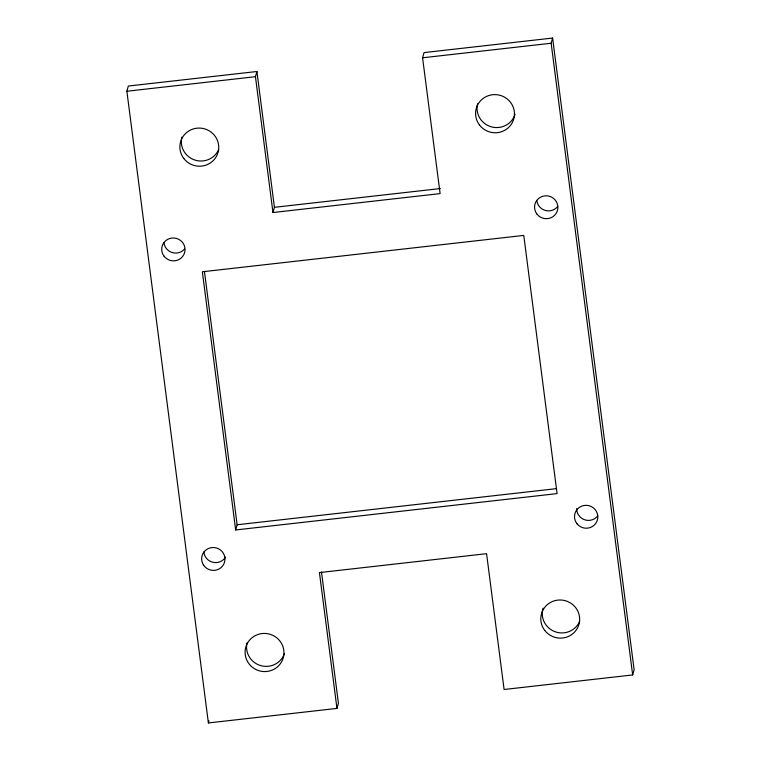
<?xml version="1.0" encoding="UTF-8"?>
<svg xmlns="http://www.w3.org/2000/svg" width="761" height="761" viewBox="0 0 761 761"><rect width="100%" height="100%" fill="white"/><g stroke="black" fill="none" stroke-linecap="round" stroke-linejoin="round"><path stroke-width="1.14" d="M126.878 91.244L128.333 86.05L256.904 71.505L274.426 207.315L272.971 212.519L440.105 193.608L422.583 57.788L424.039 52.595L552.61 38.05L634.122 669.756L632.667 674.95L504.096 689.495L486.574 553.685L319.43 572.586L336.961 708.405L208.39 722.95L126.878 91.244L255.449 76.699L256.904 71.505M235.663 529.96L202.35 271.782L523.768 235.415L557.081 493.604L235.663 529.96L237.128 524.767L204.424 271.296M208.39 722.95L208.971 720.876M336.961 708.405L338.417 703.212L321.494 572.072M632.667 674.95L551.145 43.244L552.61 38.05M422.583 57.788L551.145 43.244M274.426 207.315L440.391 188.547M237.128 524.767L556.186 488.676M255.449 76.699L272.971 212.519M579.616 621.442A19.472 19.044 15.7 0 1 555.111 631.735A19.472 19.044 15.7 0 1 543.078 608.144M284.367 653.728A19.472 19.044 15.7 0 1 260.623 665.59A19.472 19.044 15.7 0 1 247.04 642.798M218.692 149.536A19.472 19.044 15.7 0 1 194.683 159.991A19.472 19.044 15.7 0 1 181.889 137.189M515.092 114.207A19.472 19.044 15.7 0 1 491.359 126.84A19.472 19.044 15.7 0 1 477.594 103.743M184.523 249.066A11.681 11.425 15.7 0 1 163.948 242.521M225.56 557.09A11.681 11.425 15.7 0 1 203.881 551.925M597.727 515.891A11.681 11.425 15.7 0 1 576.695 508.548M557.632 206.564A11.681 11.425 15.7 0 1 536.838 200.752M544.752 630.422A19.472 19.044 15.7 0 0 578.151 626.636A19.472 19.044 15.7 0 0 557.784 600.106A19.472 19.044 15.7 0 0 544.752 630.422M250.54 665.599A19.472 19.044 15.7 0 0 283.206 657.98A19.472 19.044 15.7 0 0 259.824 633.942A19.472 19.044 15.7 0 0 250.54 665.599M183.829 158.507A19.472 19.044 15.7 0 0 217.237 154.73A19.472 19.044 15.7 0 0 196.871 128.19A19.472 19.044 15.7 0 0 183.829 158.507M479.535 125.051A19.472 19.044 15.7 0 0 512.943 121.275A19.472 19.044 15.7 0 0 492.567 94.735A19.472 19.044 15.7 0 0 479.535 125.051M163.834 255.896A11.681 11.425 15.7 0 0 183.962 254.355A11.681 11.425 15.7 0 0 172.328 238.012A11.681 11.425 15.7 0 0 163.834 255.896M203.701 565.328A11.681 11.425 15.7 0 0 223.839 564.006A11.681 11.425 15.7 0 0 212.405 547.54A11.681 11.425 15.7 0 0 203.701 565.328M577.038 523.796A11.681 11.425 15.7 0 0 597.014 521.095A11.681 11.425 15.7 0 0 584.438 505.437A11.681 11.425 15.7 0 0 577.038 523.796M536.933 214.06A11.681 11.425 15.7 0 0 556.976 211.796A11.681 11.425 15.7 0 0 544.752 195.872A11.681 11.425 15.7 0 0 536.933 214.06"/></g></svg>
